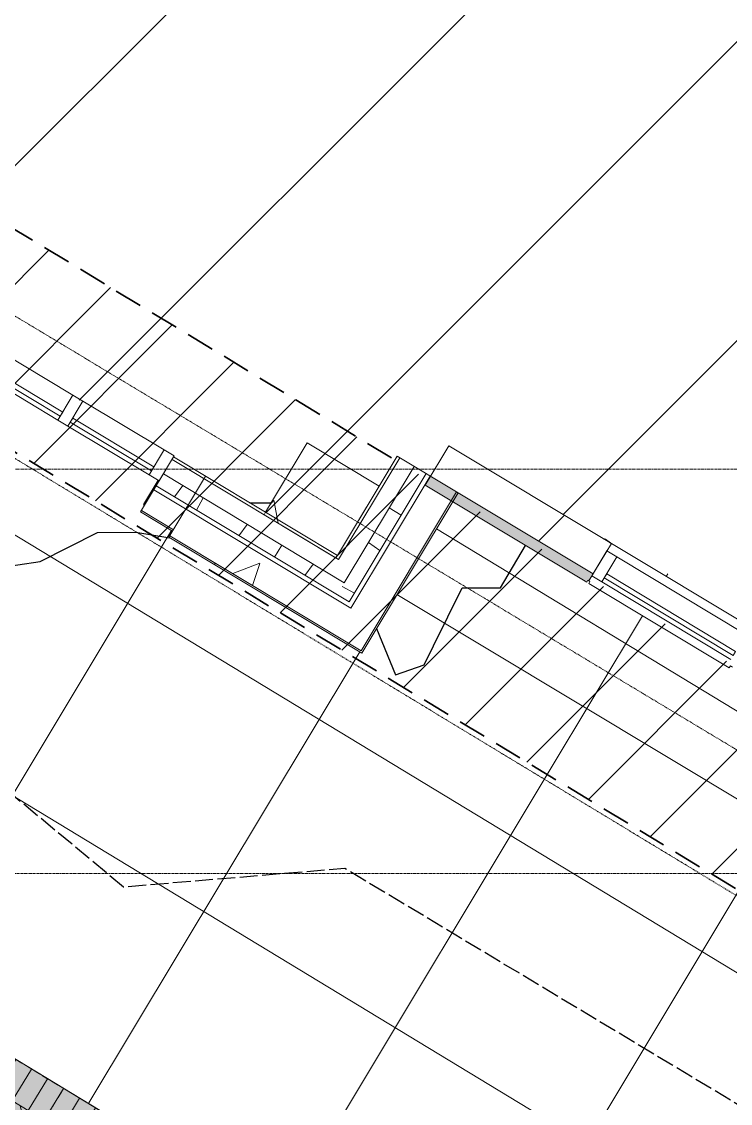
# Model space of a CAD drawing. Header units: inches. Extents: x 3268 to 7018, y 976 to 6708.
# Drawn here: x 4420.9 to 4572.9, y 2103.2 to 2335.1 of the extents above; entities that cross this region are included whole.
import ezdxf

# ---------------------------------------------------------------- set-up
doc = ezdxf.new("R2010")
doc.units = ezdxf.units.IN
doc.header["$MEASUREMENT"] = 0
for name, pattern in [('Double Dash 3_8_', [0.9999999999999999, 0.3749999999999999, -0.125, 0.125, -0.125, 0.125, -0.125]), ('Grid Line 1_2_', [0.8749999999999999, 0.4999999999999999, -0.125, 0.125, -0.125]), ('IMPORT-DASHED _2_', [8.999999999999996, 5.999999999999998, -2.999999999999999]), ('IMPORT-DASHED4', [2.25, 1.5, -0.7499999999999998]), ('IMPORT-EASEMENT2', [4.799999999999999, 3.839999999999999, -0.9599999999999999])]:
    doc.linetypes.add(name, pattern=pattern)
for name, color, linetype, lineweight in [('0-landscaping', 1, 'Continuous', 25), ('A-DETL-GENF', 92, 'Continuous', 9), ('A-FLOR', 192, 'Continuous', 9), ('A-GLAZ-CURT', 52, 'Continuous', 9), ('A-GLAZ-CWMG', 51, 'Continuous', 9), ('A-WALL', 113, 'Continuous', 9), ('A-WALL-PATT', 111, 'Continuous', 15), ('C-ANNO-5FT-PED-ZONE', 130, 'Continuous', 25), ('C-BLDG', 3, 'Continuous', 25), ('C-ESMT-STBK', 4, 'IMPORT-DASHED _2_', 35), ('C-PROP-LINE', 91, 'Double Dash 3_8_', 9), ('L-MASK', 245, 'Continuous', 35), ('L-PVMT-BRCK-HATC', 252, 'Continuous', 15), ('L-PVMT-BRICK', 20, 'Continuous', 13), ('L-PVMT-CONC-HATC', 252, 'Continuous', 15), ('L-SITE-TREE-GRAT', 250, 'Continuous', 13), ('S-COLS', 52, 'Continuous', 9), ('S-GRID', 1, 'Continuous', 9), ('site_dwg', 8, 'Continuous', 9)]:
    doc.layers.add(name, color=color, linetype=linetype, lineweight=lineweight)
doc.layers.add('NPLT', color=200, linetype='Continuous', lineweight=13, plot=False)
pattern_1 = [(49.99999999999999, (0, 0), (110.1714446362807, -9.63891797635685), [11.52, -126.72]), (355, (0, 0), (-21.31237393622492, 115.5371495156537), [9.216000000000001, -101.376]), (100.451, (9.181000000000001, -0.80323), (88.85991867697865, 105.897504039145), [9.79, -107.695]), (46.184, (0, 30.72), (163.9281911283317, -25.42496604507386), [17.28, -190.08]), (96.636, (13.661, 28.601), (143.5628771593347, 149.6257499721681), [14.686, -161.543]), (351.184, (0, 30.72), (143.5647285924248, 149.6237232332607), [13.824, -152.064]), (21, (15.36, 23.04), (91.68507647920484, -61.84256385372748), [11.52, -126.72]), (326, (15.36, 23.04), (37.37329933048201, 111.3835117876708), [9.216000000000001, -101.376]), (71.45100000000001, (23, 17.886), (129.0587647679424, 49.5399005406036), [9.79, -107.695]), (37.50000000000001, (0, 0), (1.867604689172044, 51.13223029288849), [5.069, -95.07799999999999, 5.069, -97.84299999999999, -101.76]), (37.50000000000001, (0, 0), (1.867604689172044, 51.13223029288849), [-203.059, 5.069, -96.691]), (7.499999999999999, (0, 0), (40.40721900969589, 60.58148342441334), [5.069, -53.606, 5.069, -92.774, -38.784]), (7.499999999999999, (0, 0), (40.40721900969589, 60.58148342441334), [-156.518, 5.069, -33.715]), (327.5, (-34.253, 0), (81.99472561414032, -3.464267954682455), [5.069, -33.331, 5.069, -114.739, -158.976]), (327.5, (-34.253, 0), (81.99472561414032, -3.464267954682455), [-158.208, 5.069, -153.907]), (317.5, (-49.613, 0), (89.57702895818312, 15.37635275430508), [5.069, -44.85100000000001, 5.069, -74.49600000000001, -112.896]), (317.5, (-49.613, 0), (89.57702895818312, 15.37635275430508), [-129.485, 5.069, -107.827])]
pattern_2 = [(45, (0, 0), (-32.04961485728027, 32.04961485728027), [])]

# ---------------------------------------------------------------- blocks, each defined once
blk = doc.blocks.new('WSP_5 Points - Structure_2022_rvt-1-Overall Retail Plan Opt 2')
at = {"layer": 'S-COLS'}
h = blk.add_hatch(dxfattribs=at)
h.set_pattern_fill('FP_8', color=256, style=0, pattern_type=2)
h.set_pattern_definition(pattern_1)
h.paths.add_polyline_path([(4488.332663034166, 2220.123185887661), (4497.603348382545, 2235.552197300298), (4482.174336969907, 2244.822882648677), (4472.903651621527, 2229.39387123604), (4487.44105931448, 2220.658915450598)])
at = {"layer": 'S-COLS', "color": 250, "lineweight": 13}
for p, q in [((4482.174336969903, 2244.822882648677), (4473.225550418344, 2229.929600798978)), ((4497.603348382541, 2235.552197300298), (4482.174336969903, 2244.822882648677)), ((4488.654561830981, 2220.658915450598), (4497.603348382541, 2235.552197300298)), ((4473.225550418344, 2229.929600798978), (4472.903651621525, 2229.393871236039)), ((4472.903651621525, 2229.393871236039), (4488.332663034163, 2220.12318588766)), ((4488.332663034163, 2220.12318588766), (4488.654561830981, 2220.658915450598))]:
    blk.add_line(p, q, dxfattribs=at)
blk = doc.blocks.new('System Panel - GLA-01 - Insulated Glass - Clear-11207297-Overall Retail Plan Opt 2')
at = {"layer": 'A-GLAZ-CURT'}
for p, q in [((10.16666666666606, 2.000000000000909), (-10.16666666666606, 2.000000000000909)), ((-10.16666666666606, 2.000000000000909), (-10.16666666666606, 0.9999999999963619)), ((-10.16666666666606, 0.9999999999963619), (10.16666666666469, 0.9999999999963619)), ((10.16666666666469, 0.9999999999963619), (10.16666666666606, 2.000000000000909))]:
    blk.add_line(p, q, dxfattribs=at)
blk = doc.blocks.new('Rectangular Mullion - 2_5_ x 6_ rectangular-7882450-Overall Retail Plan Opt 2')
at = {"layer": 'A-GLAZ-CWMG'}
for p, q in [((4434.067475321536, 2253.749804390875), (4451.496543769143, 2243.277363534375)), ((4430.848487353349, 2248.392508761487), (4448.277555800955, 2237.920067904986))]:
    blk.add_line(p, q, dxfattribs=at)
blk = doc.blocks.new('Rectangular Mullion - 2_5_ x 6_ rectangular-11207300-Overall Retail Plan Opt 2')
at = {"layer": 'A-GLAZ-CWMG'}
for p, q in [((0, 3.24999999999909), (-2.49999999999909, 3.24999999999909)), ((-2.49999999999909, 3.24999999999909), (-2.49999999999909, 2.999999999999743)), ((-2.49999999999909, 2.999999999999743), (-2.49999999999909, -2.999999999997271)), ((0, 2.999999999999743), (0, 3.24999999999909)), ((0, -2.999999999997271), (0, 2.999999999999743)), ((-2.49999999999909, -2.999999999997271), (0, -2.999999999997271))]:
    blk.add_line(p, q, dxfattribs=at)
blk = doc.blocks.new('System Panel - GLA-01 - Insulated Glass - Clear-11207302-Overall Retail Plan Opt 2')
at = {"layer": 'A-GLAZ-CURT'}
for p, q in [((17.37499999999954, 1.999999999998181), (-17.37500000000227, 2.000000000000909)), ((-17.37500000000227, 2.000000000000909), (-17.37500000000227, 0.9999999999963619)), ((-17.37500000000227, 0.9999999999963619), (17.37500000000091, 0.9999999999963619)), ((17.37500000000091, 0.9999999999963619), (17.37499999999954, 1.999999999998181))]:
    blk.add_line(p, q, dxfattribs=at)
blk = doc.blocks.new('Rectangular Mullion - 2_5_ x 6_ rectangular-7882487-Overall Retail Plan Opt 2')
at = {"layer": 'A-GLAZ-CWMG'}
for p, q in [((4402.137993370377, 2272.934972681274), (4431.924557069778, 2255.037399578152)), ((4398.91900540219, 2267.577677051886), (4428.70556910159, 2249.680103948763))]:
    blk.add_line(p, q, dxfattribs=at)
blk = doc.blocks.new('Rectangular Mullion - 2_5_ x 6_ rectangular-9718701-Overall Retail Plan Opt 2')
at = {"layer": 'A-GLAZ-CWMG'}
for p, q in [((-1.250000000000909, 3.24999999999909), (1.250000000000909, 3.24999999999909)), ((-1.250000000000855, 3.000000000004924), (-1.250000000000909, 3.24999999999909)), ((-1.249999999999545, -3), (-1.250000000000855, 3.000000000004924)), ((1.250000000000909, 3.24999999999909), (1.250000000000855, 3.000000000004983)), ((1.250000000000855, 3.000000000004983), (1.249999999999545, -3)), ((1.249999999999545, -3), (-1.249999999999545, -3))]:
    blk.add_line(p, q, dxfattribs=at)
blk = doc.blocks.new('System Panel - GLA-01 - Insulated Glass - Clear-7886401-Overall Retail Plan Opt 2')
at = {"layer": 'A-GLAZ-CURT'}
for p, q in [((16.12500000000955, -1.000000000004547), (-16.12500000000955, -1.000000000001819)), ((-16.12500000000955, -1.000000000001819), (-16.12500000000955, -2.000000000003638)), ((-16.12500000000955, -2.000000000003638), (16.12500000000955, -2.000000000003638)), ((16.12500000000955, -2.000000000003638), (16.12500000000955, -1.000000000004547))]:
    blk.add_line(p, q, dxfattribs=at)
blk = doc.blocks.new('Rectangular Mullion - 2_5_ x 6_ rectangular-7883235-Overall Retail Plan Opt 2')
at = {"layer": 'A-GLAZ-CWMG'}
for p, q in [((6004.876172864579, 2017.898582565582), (6004.876172864579, 1985.648582565567)), ((6011.126172864579, 2017.898582565582), (6011.126172864579, 1985.648582565567))]:
    blk.add_line(p, q, dxfattribs=at)
blk = doc.blocks.new('Rectangular Mullion - 2_5_ x 6_ rectangular-4464377-Overall Retail Plan Opt 2')
at = {"layer": 'A-GLAZ-CWMG'}
for p, q in [((0, 3), (-2.49999999999909, 3)), ((-2.49999999999909, 3), (-2.49999999999909, -3.250000000000454)), ((0, -3.250000000000454), (0, 3)), ((-2.49999999999909, -3.250000000000454), (0, -3.250000000000454))]:
    blk.add_line(p, q, dxfattribs=at)
blk = doc.blocks.new('site_dwg_dec1-V199-Overall Retail Plan Opt 2')
at = {"layer": '0-landscaping', "color": 213}
for p, q in [((60.62947431379791, 105.0179499629987), (62.29530263386493, 102.9780558422294)), ((74.1563574168524, 99.11786942755087), (76.4555514579382, 97.09831651797866))]:
    blk.add_line(p, q, dxfattribs=at)
at = {"layer": '0-landscaping', "color": 213, "flags": 128}
for points in [[(-61.92057036118876, 101.8408481608087), (-58.30093783770007, 105.9616797991286), (-55.46164372381735, 107.1177861229546), (-49.00267481756725, 112.3947722131263), (-46.03880041719582, 111.6163731676818), (-38.42578059646018, 114.054593358592), (-28.6291541553428, 112.7497124130234), (-18.05225993053045, 114.4095335631275), (-12.49820972054385, 118.6562997094618), (-8.753996910397289, 120.8426259771252), (-1.14094872964506, 123.280821263382), (1.822939583015795, 122.5024952453998), (9.809728627375987, 119.1371744186829), (19.60632671145595, 117.8323183823406), (24.38003850845325, 119.1143592194087), (31.08816798894167, 120.5223345599618), (38.04547195947725, 118.0613721970105), (46.15681293430918, 112.7615709075428), (55.04856294575529, 110.4265181416988), (59.16653053265599, 106.8094013281945), (60.62947431379791, 105.0179499629987)], [(75.76846309365804, 73.65637293736266), (73.38933504524447, 66.94063790206131), (77.38268007688656, 65.25797834102126), (80.22201645907533, 66.4141327858117), (88.73994106720674, 69.88249988785832), (92.85790865704892, 66.2653830732845), (99.54547609337008, 68.40717897395574)], [(108.5279168263052, 61.7476220299693), (108.7069203667295, 61.46931982166938), (108.8922113584357, 60.58362031365004)]]:
    blk.add_lwpolyline(points, dxfattribs=at)
blk = doc.blocks.new('site_dwg_tree_grate_pvr-V278-Overall Retail Plan Opt 2')
at = {"layer": 'L-MASK', "lineweight": 15}
blk.add_hatch(color=10, dxfattribs=at).paths.add_polyline_path([(36.00000000000272, 3.41060513164848e-12), (36.00000000000272, 48.00000000000272), (-35.99999999999726, 48.00000000000272), (-35.99999999999726, 2.728484105318784e-12)])
at = {"layer": 'L-PVMT-BRCK-HATC'}
h = blk.add_hatch(dxfattribs=at)
h.set_pattern_fill('FP_230', color=53, style=0, pattern_type=2)
h.set_pattern_definition([(135, (-28, 40), (-5.654025822367634, 4.440892098500626e-16), [11.995, -3.998]), (225, (-30.827, 42.827), (-5.654025822367634, -4.440892098500626e-16), [11.995, -3.998])])
h.paths.add_polyline_path([(28.00000000186537, 8.00000000093405), (28.00000000186537, 39.9999999990714), (-28.00000000185991, 39.9999999990714), (-27.99999999627266, 8.00000000093405)])
h.paths.add_polyline_path([(6.000000000002728, 18.00000000000272), (-6.000000005585206, 18.00000000000272), (-5.999999999997271, 30.00000000000272), (6.000000000002728, 30.00000000000272)])
at = {"layer": 'L-PVMT-BRCK-HATC', "color": 53}
for p, q in [((-24, 40.00000000186264), (-24, 47.99999999999999)), ((-19.99999999813735, 40.00000000046565), (-19.99999999813735, 47.99999999999999)), ((-16.00000000186264, 40.00000000046565), (-16.00000000186264, 47.99999999999999)), ((-12, 40.00000000046565), (-12, 47.99999999999999)), ((-7.999999998137354, 39.99999999906867), (-7.999999998137354, 47.99999999999999)), ((-4.000000001862644, 40.00000000046565), (-4.000000001862644, 47.99999999999999)), ((0, 39.99999999906867), (0, 47.99999999999999)), ((4.000000001862644, 40.00000000046565), (4.000000001862644, 47.99999999999999)), ((7.999999998137354, 39.99999999906867), (7.999999998137354, 47.99999999999999)), ((12, 40.00000000186264), (12, 47.99999999999999)), ((15.99999999627471, 39.99999999906867), (15.99999999627471, 47.99999999999999)), ((20.00000000372529, 40.00000000186264), (20.00000000372529, 47.99999999999999)), ((24, 39.99999999906867), (24, 47.99999999999999)), ((31.99999999813735, 44.00000000093132), (28.00000000186264, 40.00000000186264)), ((-28.00000001303851, 36.00000000139698), (-36.00000001117586, 36.00000000139698)), ((28.00000000186264, 35.99999999999999), (35.99999999999999, 35.99999999999999)), ((-28.00000001303851, 31.99999999953434), (-36.00000001117586, 31.99999999953434)), ((27.99999999627471, 32.00000000093132), (35.99999999999999, 32.00000000093132)), ((-28.00000001303851, 28.00000000046566), (-36.00000001117586, 28.00000000046566)), ((28.00000000186264, 28.00000000046566), (35.99999999999999, 28.00000000046566)), ((-28.00000001303851, 24), (-36.00000001117586, 24)), ((27.99999999627471, 24), (35.99999999999999, 24)), ((-28.00000001303851, 20.00000000093132), (-36.00000001117586, 20.00000000093132)), ((28.00000000186264, 20.00000000093132), (35.99999999999999, 20.00000000093132)), ((-28.00000001303851, 16.00000000046566), (-36.00000001117586, 16.00000000046566)), ((27.99999999627471, 15.99999999906868), (35.99999999999999, 15.99999999906868)), ((-28.00000001303851, 12), (-36.0000000167638, 12)), ((28.00000000186264, 12.00000000139698), (35.99999999999999, 12.00000000139698)), ((-24, 8.00000000093132), (-24, 0)), ((-19.99999999813735, 8.00000000093132), (-19.99999999813735, 0)), ((-16.00000000186264, 8.00000000093132), (-16.00000000186264, 0)), ((-12, 8.00000000093132), (-12, 0)), ((-7.999999998137354, 8.00000000093132), (-7.999999998137354, 0)), ((-4.000000001862644, 8.00000000093132), (-4.000000001862644, 0)), ((0, 8.00000000093132), (0, 0)), ((4.000000001862644, 8.00000000093132), (4.000000001862644, 0)), ((7.999999998137354, 8.00000000093132), (7.999999998137354, 0)), ((12, 8.00000000093132), (12, 0)), ((16.00000000186264, 8.00000000093132), (16.00000000186264, 0)), ((20.00000000372529, 8.00000000093132), (20.00000000372529, 0)), ((24, 7.999999999534338), (24, 0)), ((31.99999999254942, 3.999999987892806), (27.99999999068677, 7.999999991152435))]:
    blk.add_line(p, q, dxfattribs=at)
at = {"layer": 'L-PVMT-BRCK-HATC', "color": 53, "flags": 128}
for points in [[(-36.00000001117586, 44.00000000093132), (-32.00000001490115, 44.00000000093132), (-32.00000001490115, 47.99999999999999)], [(35.99999999999999, 40.00000000046565), (28.00000000186264, 40.00000000046565), (28.00000000186264, 48.00000000139698)], [(31.99999999813735, 47.99999999999999), (31.99999999813735, 44.00000000093132), (35.99999999999999, 44.00000000093132)], [(-32.00000001490115, 43.99999999953433), (-28.00000001303851, 40.00000000046565), (-36.00000001117586, 40.00000000046565)], [(35.99999999999999, 7.999999999534338), (28.00000000186264, 7.999999999534338), (28.00000000186264, 39.99999999906867), (-28.00000000186264, 39.99999999906867), (-28.00000000186264, 8.00000000093132), (28.00000000186264, 8.00000000093132), (28.00000000186264, 0)], [(-32.00000000372528, 3.999999987892806), (-28.00000001303851, 8.00000000093132), (-36.00000001117586, 8.00000000093132)], [(-36.00000000558793, 3.999999987892806), (-32.00000000372528, 3.999999987892806), (-32.00000000372528, 0)], [(35.99999998882412, 3.999999985098838), (31.99999999254942, 3.999999985098838), (31.99999999254942, -1.257285475730896e-08)]]:
    blk.add_lwpolyline(points, dxfattribs=at)
for points in [[(-28.00000001303851, 47.99999999999999), (-28.00000001303851, 39.99999999906867)], [(-28.00000000745058, 0), (-28.00000000745058, 8.00000000093132)]]:
    blk.add_lwpolyline(points, close=True, dxfattribs=at)
at = {"layer": 'L-SITE-TREE-GRAT', "color": 253, "linetype": 'IMPORT-DASHED4'}
for p, q in [((0, 30), (0, 47.99999999860301)), ((0, 18), (0, 0))]:
    blk.add_line(p, q, dxfattribs=at)
at = {"layer": 'L-SITE-TREE-GRAT', "color": 253, "linetype": 'IMPORT-DASHED4', "flags": 128}
blk.add_lwpolyline([(35.99999999999999, 0), (35.99999999999999, 47.99999999999999), (-35.99999999999999, 47.99999999999999), (-35.99999999999999, 0)], close=True, dxfattribs=at)
at = {"layer": 'L-SITE-TREE-GRAT', "color": 253, "flags": 128}
for points in [[(-35.99999999999999, 47.99999999999999), (35.99999999999999, 47.99999999999999), (35.99999999999999, 0), (-35.99999999999999, 0)], [(-6.000000005587935, 18), (5.999999999999999, 18), (5.999999999999999, 30), (-5.999999999999999, 30)]]:
    blk.add_lwpolyline(points, close=True, dxfattribs=at)
at = {"layer": 'NPLT', "color": 253}
for p, q in [((5.999999999999999, 30), (-6.000000005587935, 18)), ((-5.999999999999999, 30), (5.999999999999999, 18))]:
    blk.add_line(p, q, dxfattribs=at)
blk = doc.blocks.new('site_dwg-12440225-Overall Retail Plan Opt 2')
at = {"layer": 'C-ESMT-STBK'}
h = blk.add_hatch(dxfattribs=at)
h.set_pattern_fill('FP_236', color=43, style=0, pattern_type=2)
h.set_pattern_definition([(41.19300000000002, (24349227.445, 9821790.73), (-9.878962955707756, 11.2874306606842), [])])
h.paths.add_polyline_path([(24340754.41764874, 9814238.256800799), (24341007.28369483, 9818038.207201697), (24340597.61508091, 9818336.289935663), (24339080.54507963, 9818175.041572), (24339041.04656363, 9818170.586227996), (24338991.68861391, 9818164.27902802), (24338951.70183868, 9818158.637384389), (24338912.96937073, 9818152.689061128), (24338874.36010189, 9818146.280125272), (24338835.87236292, 9818139.411975248), (24338797.50579851, 9818132.085986648), (24338766.50818425, 9818125.853604812), (24338766.89231019, 9818124.002092425), (24338807.18576453, 9818132.259389622), (24338846.06993594, 9818139.731584428), (24338885.04424, 9818146.727429258), (24338924.10287013, 9818153.245822722), (24338956.51865115, 9818158.316607647), (24338953.32382087, 9818110.342748318), (24338969.07279708, 9818112.710400388), (24339007.86497075, 9818118.055290567), (24339046.71994471, 9818122.92269113), (24339092.45343486, 9818128.037917001), (24340292.99008468, 9818255.650188034), (24340584.31472673, 9818286.605874758), (24340934.68922023, 9818031.666679043), (24340687.3560084, 9814314.861073798), (24339595.34670922, 9814726.863514047), (24339587.50957331, 9814715.68687136), (24338715.45843181, 9815327.180653278), (24338691.60180446, 9815293.158049863), (24339013.48739237, 9815068.288049085), (24339549.36884944, 9814692.907733086), (24340725.61240819, 9814249.124683892)])
h.paths.add_polyline_path([(24338722.46981283, 9815337.179779818), (24338763.80719084, 9815396.132170605), (24338658.92817304, 9815468.79891386), (24338617.74228099, 9815409.741564125), (24338722.19139668, 9815337.372683933)])
at = {"layer": 'C-ANNO-5FT-PED-ZONE', "color": 213, "linetype": 'IMPORT-EASEMENT2', "flags": 128}
blk.add_lwpolyline([(24341173.43156312, 9817974.569704888), (24341064.86211379, 9817879.53891328), (24341058.60739409, 9817785.539047208), (24341020.66169335, 9817759.050960105), (24341002.73584636, 9817494.243455587), (24341098.03372912, 9817385.653583419), (24341049.7296923, 9816657.855822798), (24340942.84306337, 9816588.119622858), (24340903.15724013, 9815991.696087312), (24340997.75345884, 9815877.316419568), (24340956.93820208, 9815281.87627089), (24340851.85462972, 9815190.060175546), (24340840.21389879, 9815028.451841284), (24340816.31959692, 9814987.856953233), (24340807.91752753, 9814861.58536387), (24340828.33680849, 9814837.590900285), (24340814.20948071, 9814639.141274119), (24340820.32276781, 9814572.244142456), (24340784.23728234, 9814041.25000657), (24340346.67693986, 9814070.985885575), (24339654.20889217, 9814556.549067944), (24339621.08674325, 9814593.99079329), (24339537.64412129, 9814651.844636435), (24339442.83972673, 9814690.826514924), (24339354.14331621, 9814753.02102556), (24339330.46229357, 9814798.298159737), (24339230.23757831, 9814867.973883716), (24339182.6163684, 9814867.152440649), (24339131.69313189, 9814915.47795062), (24338893.2467398, 9815077.690702066), (24338651.59712844, 9815247.640438044), (24338560.99241732, 9815303.182211477)], dxfattribs=at)
at = {"layer": 'C-BLDG', "color": 213, "flags": 128}
for points in [[(24339195.78322999, 9814953.659916937), (24339192.31968754, 9814948.677799871), (24339192.55042941, 9814948.517389292)], [(24339197.92783793, 9814942.729682857), (24339197.74671397, 9814942.4691459), (24339197.97736501, 9814942.308798468)]]:
    blk.add_lwpolyline(points, dxfattribs=at)
at = {"layer": 'C-ESMT-STBK', "color": 43}
blk.add_line((24339079.01792639, 9815072.240794415), (24339246.73901246, 9814954.633657562), dxfattribs=at)
at = {"layer": 'C-ESMT-STBK', "color": 43, "flags": 128}
blk.add_lwpolyline([(24339549.36010291, 9814692.910077242), (24339038.59252975, 9815050.698335228), (24338937.60771774, 9815121.437320769), (24338691.59305793, 9815293.160394015), (24338695.51113642, 9815298.748075316)], dxfattribs=at)
at = {"layer": 'L-PVMT-BRICK', "color": 253}
blk.add_line((24339643.43794598, 9814490.820852935), (24338878.03558043, 9815027.526063398), dxfattribs=at)
at = {"layer": 'L-PVMT-CONC-HATC', "color": 53}
for p, q in [((24339657.33617427, 9814598.324723126), (24338933.15160037, 9815106.127744965)), ((24340339.75004442, 9814061.186895564), (24338905.5935904, 9815066.826904181)), ((24339196.22657119, 9814940.280838186), (24339197.92861834, 9814942.729140257)), ((24339132.82305932, 9814849.078341804), (24339196.22657119, 9814940.280838186)), ((24339628.0819323, 9814677.462691434), (24339254.65842474, 9814939.309729325)), ((24339303.12726439, 9814925.87003067), (24339303.5123293, 9814926.423925558)), ((24339274.85518054, 9814885.202178845), (24339297.49050128, 9814917.761854125)), ((24339172.12422108, 9814821.520106763), (24339235.54087586, 9814912.741508516)), ((24339235.54087586, 9814912.741508516), (24339236.48778616, 9814914.103587372)), ((24339211.42538284, 9814793.96187172), (24339274.85518054, 9814885.202178845)), ((24339250.72654459, 9814766.40363668), (24339314.16948521, 9814857.662849173))]:
    blk.add_line(p, q, dxfattribs=at)
at = {"xscale": 1.5, "yscale": 1.5, "zscale": 1.5, "rotation": 37.81158375857705}
blk.add_blockref('site_dwg_dec1-V199-Overall Retail Plan Opt 2', (24339218.37414129, 9814761.880803842), dxfattribs=at)
at = {"rotation": 324.9616070893673}
blk.add_blockref('site_dwg_tree_grate_pvr-V278-Overall Retail Plan Opt 2', (24339139.35724151, 9814785.660883082), dxfattribs=at)
blk = doc.blocks.new('Family - ___-10568875-Overall Retail Plan Opt 2')
at = {"layer": 'C-PROP-LINE'}
blk.add_line((4383.497981648636, 2263.268724383593), (4819.920223202487, 1998.919552506506), dxfattribs=at)

msp = doc.modelspace()

# ---------------------------------------------------------------- block references
at = {"lineweight": 5}
msp.add_blockref('WSP_5 Points - Structure_2022_rvt-1-Overall Retail Plan Opt 2', (0, 0), dxfattribs=at)

# ---------------------------------------------------------------- next in the draw order: hatches: boundary and pattern name
at = {"layer": 'A-DETL-GENF'}
h = msp.add_hatch(dxfattribs=at)
h.set_pattern_fill('FP_16', style=0, pattern_type=2)
h.set_pattern_definition(pattern_2)
h.paths.add_polyline_path([(4691.705143494628, 2136.524143727185), (4706.40848797042, 2160.994618260186), (4768.272596162687, 2160.994618260185), (4768.272596162687, 2447.786830385498), (4922.250343047537, 2447.786830385497), (4922.250343047537, 2772.27358256559), (4886.25034304756, 2772.27358256559), (4886.25034304756, 2863.148582565584), (4602.500343047515, 2863.148582565585), (4602.500343047515, 2854.148582565586), (4542.500343047515, 2854.148582565586), (4542.500343047515, 2862.523582565577), (4476.920381568098, 2862.523582565578), (4264.683824109152, 2509.302634581948), (4305.827854542846, 2484.58080698627), (4250.557831129061, 2392.596041029676), (4209.413800695366, 2417.317868625355), (4196.666608341342, 2396.102977932977), (4488.654561830984, 2220.658915450598), (4505.373318629214, 2248.483599360301), (4619.446376340588, 2179.941591289509)])
at = {"layer": 'A-WALL-PATT', "lineweight": 9}
h = msp.add_hatch(dxfattribs=at)
h.set_pattern_fill('FP_53', color=256, style=0, pattern_type=2)
h.set_pattern_definition([(45, (0, 0), (-33.94112549695429, 33.94112549695429), []), (135, (0, 0), (-33.94112549695429, -33.94112549695428), [])])
h.paths.add_polyline_path([(4694.313878841293, 2126.06107773814), (4698.241044162482, 2132.596978405997), (4670.80660766479, 2149.081250902664), (4666.8794423436, 2142.54535023481), (4676.900412793239, 2136.524143727185)])
h.paths.add_polyline_path([(4543.447351042483, 2216.710833021836), (4547.374516363669, 2223.246733689688), (4512.50360469157, 2244.199291263031), (4508.576439370382, 2237.663390595179), (4536.858376340589, 2220.66988843997)])
h = msp.add_hatch(dxfattribs=at)
h.set_pattern_fill('FP_23', color=256, angle=265.0000000000018, style=0, pattern_type=2)
h.set_pattern_definition([(144.0000000000017, (4504.194571804137, 2216.913602175363), (-56.42738422007509, -77.66563145999666), []), (149.0000000000017, (4509.139535036832, 2225.141931509273), (-49.44365519136274, -82.28806086740427), []), (141.0000000000017, (4514.08350207483, 2233.370347998928), (-60.41475754078215, -74.60601229987104), []), (156.0000000000018, (4519.028552463266, 2241.599673527536), (-39.04671773527418, -87.70036393369087), []), (145.0000000000018, (4523.972519501263, 2249.82809001719), (-55.06333788969804, -78.63859625174487), []), (154.0000000000017, (4528.916573695003, 2258.057502701541), (-42.08363009174884, -86.28422844472131), []), (147.0000000000017, (4533.861536927698, 2266.285832035453), (-52.28534736144019, -80.51237452276227), []), (153.0000000000017, (4538.805503965695, 2274.514248525106), (-43.58308797499393, -85.53662632208463), []), (143.0000000000017, (4543.749558159434, 2282.743661209458), (-57.77424222259432, -76.66900896454186), []), (151.0000000000017, (4548.694521392128, 2290.971990543369), (-46.54172354364584, -83.9634918853834), [])])
h.paths.add_polyline_path([(4491.134998717976, 2210.710426477409), (4507.660616238116, 2238.21367264935), (4505.08911433601, 2239.758786874081), (4488.56349681587, 2212.255540702142)])
h = msp.add_hatch(dxfattribs=at)
h.set_pattern_fill('FP_113', color=256, angle=-94.99999999999794, style=0, pattern_type=2)
h.set_pattern_definition([(54.00000000000205, (4449.857883409509, 2227.929274570053), (-77.66563145999697, 56.42738422007463), []), (59.00000000000208, (4458.086299899163, 2222.985307532056), (-82.28806086740458, 49.44365519136221), []), (51.00000000000207, (4466.315625427772, 2218.040257143618), (-74.60601229987137, 60.4147575407817), []), (66.00000000000207, (4474.544041917426, 2213.096290105622), (-87.7003639336911, 39.04671773527365), []), (55.00000000000207, (4482.772458407078, 2208.152323067626), (-78.63859625174521, 55.06333788969758), []), (64.00000000000207, (4491.001783935689, 2203.207272679188), (-86.28422844472155, 42.08363009174831), []), (57.00000000000209, (4499.230200425342, 2198.263305641191), (-80.5123745227626, 52.28534736143968), []), (63.00000000000206, (4507.459525953951, 2193.318255252754), (-85.53662632208487, 43.58308797499342), []), (53.00000000000207, (4515.687942443604, 2188.374288214757), (-76.6690089645422, 57.77424222259386), []), (61.00000000000205, (4523.917355127956, 2183.430234021018), (-83.96349188538366, 46.54172354364534), [])])
h.paths.add_polyline_path([(4456.634014864694, 2231.440708992552), (4458.179129089424, 2234.012210894661), (4451.321790683805, 2238.13251549394), (4449.776676459075, 2235.561013591835), (4454.270376340589, 2232.860926299304)])
at = {"layer": 'A-WALL-PATT', "lineweight": 5}
h = msp.add_hatch(color=256, dxfattribs=at)
h.paths.add_polyline_path([(4695.083669599325, 2122.973615643016), (4696.242505267872, 2124.902242069594), (4666.8794423436, 2142.54535023481), (4665.978125712511, 2141.045307458582), (4666.192417537686, 2140.916547939854), (4665.934898500229, 2140.487964289503), (4672.531803733816, 2136.524143727185)])
h.paths.add_polyline_path([(4542.074223548759, 2214.910966113982), (4542.331742586214, 2215.339549764331), (4542.54603441139, 2215.210790245604), (4543.447351042483, 2216.710833021836), (4508.576439370382, 2237.663390595179), (4507.417603701834, 2235.734764168598), (4536.858376340589, 2218.044963296235)])
at = {"layer": 'A-WALL-PATT', "lineweight": 9}
h = msp.add_hatch(dxfattribs=at)
h.set_pattern_fill('FP_22', color=256, angle=-94.99999999999811, style=0, pattern_type=2)
h.set_pattern_definition([(54.00000000000189, (4462.799866930573, 2218.40305624687), (-77.66563145999682, 56.42738422007487), []), (59.0000000000019, (4471.028196264485, 2213.458093014176), (-82.28806086740443, 49.44365519136247), []), (51.00000000000188, (4479.257608948836, 2208.514038820436), (-74.6060122998712, 60.41475754078193), []), (66.0000000000019, (4487.486025438489, 2203.57007178244), (-87.70036393369097, 39.04671773527392), []), (55.0000000000019, (4495.715350967099, 2198.625021394002), (-78.63859625174503, 55.06333788969782), []), (64.0000000000019, (4503.943767456753, 2193.681054356005), (-86.28422844472142, 42.08363009174858), []), (57.0000000000019, (4512.172183946406, 2188.737087318009), (-80.51237452276244, 52.28534736143993), []), (63.00000000000188, (4520.401509475015, 2183.792036929572), (-85.53662632208474, 43.58308797499369), []), (53.00000000000189, (4528.629925964668, 2178.848069891574), (-76.66900896454203, 57.7742422225941), []), (61.00000000000188, (4536.859338649021, 2173.904015697835), (-83.96349188538352, 46.5417235436456), [])])
h.paths.add_polyline_path([(4477.206030081546, 2219.079795194713), (4478.751144306275, 2221.651297096818), (4458.179129089423, 2234.012210894661), (4456.634014864692, 2231.440708992552), (4474.917376340589, 2220.454957098243)])
h = msp.add_hatch(dxfattribs=at)
h.set_pattern_fill('FP_8', color=256, style=0, pattern_type=2)
h.set_pattern_definition(pattern_1)
h.paths.add_polyline_path([(4473.278864760356, 2212.543894526857), (4476.690992006634, 2218.222627894011), (4456.118976789784, 2230.583541691852), (4452.706849543505, 2224.904808324699), (4455.460545473413, 2223.250220883642)])
h = msp.add_hatch(dxfattribs=at)
h.set_pattern_fill('FP_16', color=256, style=0, pattern_type=2)
h.set_pattern_definition(pattern_2)
h.paths.add_polyline_path([(4473.085725482265, 2212.222456789097), (4473.278864760356, 2212.543894526857), (4452.706849543505, 2224.904808324699), (4452.513710265414, 2224.583370586936), (4454.732443963509, 2223.250220883642)])
h = msp.add_hatch(dxfattribs=at)
h.set_pattern_fill('FP_24', color=256, angle=-94.99999999999945, style=0, pattern_type=2)
h.set_pattern_definition([(54.00000000000056, (4476.943036816031, 2209.905060330522), (-77.66563145999552, 56.42738422007668), []), (59.00000000000058, (4485.171366149943, 2204.960097097827), (-82.28806086740329, 49.44365519136437), []), (51.00000000000057, (4493.400778834294, 2200.016042904087), (-74.6060122998698, 60.41475754078366), []), (66.00000000000057, (4501.629195323947, 2195.07207586609), (-87.70036393369008, 39.04671773527594), []), (55.00000000000058, (4509.858520852556, 2190.127025477653), (-78.63859625174376, 55.06333788969964), []), (64.00000000000057, (4518.08693734221, 2185.183058439656), (-86.28422844472045, 42.08363009175057), []), (57.00000000000058, (4526.316350026562, 2180.239004245916), (-80.51237452276123, 52.28534736144179), []), (63.00000000000056, (4534.544679360472, 2175.294041013222), (-85.53662632208373, 43.58308797499566), []), (53.00000000000057, (4542.773095850125, 2170.350073975225), (-76.6690089645407, 57.77424222259587), []), (61.00000000000055, (4551.002421378735, 2165.405023586788), (-83.96349188538244, 46.54172354364754), [])])
h.paths.add_polyline_path([(4488.56349681587, 2212.25554070214), (4490.108611040599, 2214.827042604248), (4478.751144306275, 2221.651297096818), (4477.206030081546, 2219.079795194711), (4485.240876340589, 2214.25197249771)])

# ---------------------------------------------------------------- next in the draw order: linework, layer by layer
at = {"layer": 'A-FLOR'}
msp.add_line((4501.404464369868, 2212.268855245278), (4874.403235769472, 1988.148582565594), dxfattribs=at)
at = {"layer": 'A-WALL', "lineweight": 15}
for p, q in [((4501.446153308023, 2241.947698692449), (4488.654561830982, 2220.658915450597)), ((4514.51795464373, 2234.09336805007), (4501.446153308023, 2241.947698692449)), ((4512.503604691567, 2244.199291263031), (4507.417603701831, 2235.734764168597)), ((4547.374516363666, 2223.246733689688), (4512.503604691567, 2244.199291263031)), ((4453.51070250217, 2241.775476521923), (4446.428928972156, 2229.989426137271)), ((4488.654561830981, 2220.658915450597), (4453.51070250217, 2241.775476521923)), ((4452.513710265411, 2224.583370586935), (4460.368040907787, 2237.655171922643)), ((4507.417603701831, 2235.734764168597), (4542.074223548755, 2214.910966113981)), ((4493.87203252431, 2199.732783472512), (4514.51795464373, 2234.09336805007)), ((4446.428928972156, 2229.989426137271), (4453.286267377774, 2225.869121537989)), ((4452.513710265411, 2224.583370586935), (4493.87203252431, 2199.732783472512)), ((4542.546034411386, 2215.210790245602), (4547.374516363666, 2223.246733689688)), ((4542.074223548755, 2214.910966113981), (4542.331742586211, 2215.33954976433)), ((4542.331742586211, 2215.33954976433), (4542.546034411386, 2215.210790245602))]:
    msp.add_line(p, q, dxfattribs=at)
at = {"layer": 'A-WALL'}
for p, q in [((4488.868392597102, 2219.801287090838), (4453.188803705351, 2241.239746958986)), ((4488.868392597101, 2219.801287090838), (4501.981882870962, 2241.625799895629)), ((4490.108611040597, 2214.827042604247), (4505.089114336007, 2239.75878687408)), ((4490.108611040597, 2214.827042604247), (4451.321790683802, 2238.132515493939)), ((4491.134998717974, 2210.710426477408), (4507.660616238112, 2238.21367264935)), ((4491.477127943766, 2209.338221101797), (4508.517783538815, 2237.698634574439)), ((4491.134998717975, 2210.710426477408), (4449.776676459071, 2235.561013591834)), ((4491.477127943764, 2209.338221101797), (4449.261638384161, 2234.703846291131)), ((4493.743734064637, 2200.247360488368), (4514.196516905965, 2234.286507328161)), ((4514.51795464373, 2234.09336805007), (4543.44735104248, 2216.710833021835)), ((4453.479406655866, 2226.190559275753), (4446.622068250247, 2230.310863875035)), ((4493.743734064637, 2200.247360488368), (4452.706849543502, 2224.904808324698)), ((4547.374516363667, 2223.246733689688), (4670.806607664787, 2149.081250902664)), ((4542.502807199106, 2214.653447076526), (4542.760326236562, 2215.082030726877)), ((4572.615891511499, 2196.559680595761), (4542.502807199107, 2214.653447076526)), ((4542.760326236562, 2215.082030726876), (4542.546034411386, 2215.210790245604)), ((4572.615891511499, 2196.559680595761), (4572.873410548954, 2196.988264246112)), ((4572.873410548955, 2196.988264246112), (4573.301994199305, 2196.730745208657))]:
    msp.add_line(p, q, dxfattribs=at)
at = {"layer": 'S-GRID', "linetype": 'Grid Line 1_2_'}
for p, q in [((3268.129635848882, 2963.794832716439), (6229.945781511473, 1184.156149987814)), ((6493.236018851901, 2239.148582565573), (3735.343510317572, 2239.148582565581)), ((6788.078166544339, 2152.494618260216), (3651.417394664897, 2152.494618260227))]:
    msp.add_line(p, q, dxfattribs=at)

# ---------------------------------------------------------------- next in the draw order: block references
at = {"layer": 'A-GLAZ-CURT'}
for name, p, rotation in [('System Panel - GLA-01 - Insulated Glass - Clear-11207302-Overall Retail Plan Opt 2', (4415.357401476621, 2261.200392402431), 149.0000000000044), ('System Panel - GLA-01 - Insulated Glass - Clear-11207297-Overall Retail Plan Opt 2', (4441.10813580188, 2245.727790235344), 149.0000000000044), ('System Panel - GLA-01 - Insulated Glass - Clear-7886401-Overall Retail Plan Opt 2', (4560.699687205332, 2209.261167128393), 329.0000000000114)]:
    msp.add_blockref(name, p, dxfattribs=dict(at, rotation=rotation))
at = {"layer": 'A-GLAZ-CWMG'}
for name in ['Rectangular Mullion - 2_5_ x 6_ rectangular-7882487-Overall Retail Plan Opt 2', 'Rectangular Mullion - 2_5_ x 6_ rectangular-7882450-Overall Retail Plan Opt 2']:
    msp.add_blockref(name, (0, 0), dxfattribs=at)
at = {"layer": 'A-GLAZ-CWMG', "extrusion": (0, 0, -1), "rotation": 30.99999999999558}
msp.add_blockref('Rectangular Mullion - 2_5_ x 6_ rectangular-9718701-Overall Retail Plan Opt 2', (-4431.322142452198, 2251.607808257232), dxfattribs=at)
at = {"layer": 'A-GLAZ-CWMG'}
for name, p, rotation in [('Rectangular Mullion - 2_5_ x 6_ rectangular-11207300-Overall Retail Plan Opt 2', (4451.96558827744, 2239.203974619818), 329.0000000000044), ('Rectangular Mullion - 2_5_ x 6_ rectangular-4464377-Overall Retail Plan Opt 2', (4544.734946229754, 2218.853751273589), 149.0000000000114), ('Rectangular Mullion - 2_5_ x 6_ rectangular-7883235-Overall Retail Plan Opt 2', (5939.258566708445, 8390.220073371087), 239.0000000000116)]:
    msp.add_blockref(name, p, dxfattribs=dict(at, rotation=rotation))
at = {"layer": 'C-PROP-LINE'}
msp.add_blockref('Family - ___-10568875-Overall Retail Plan Opt 2', (0, 0), dxfattribs=at)
at = {"layer": 'site_dwg', "color": 53, "lineweight": 15, "rotation": 3.810000000000009}
msp.add_blockref('site_dwg-12440225-Overall Retail Plan Opt 2', (-23628768.691637, -11408316.78144797), dxfattribs=at)

doc.saveas('drawing.dxf')
